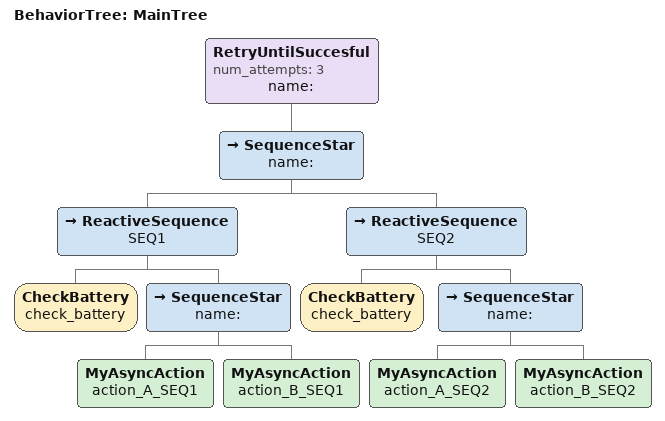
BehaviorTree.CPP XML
<root main_tree_to_execute = "MainTree" >
     <BehaviorTree ID="MainTree">
        <RetryUntilSuccesful num_attempts="3" name="">
            <SequenceStar name="">
                <ReactiveSequence name="SEQ1">
                    <CheckBattery   name="check_battery"/>
                    <SequenceStar name="">
                        <MyAsyncAction name="action_A_SEQ1"/>
                        <MyAsyncAction name="action_B_SEQ1"/>
                    </SequenceStar>
                </ReactiveSequence>
                <ReactiveSequence name="SEQ2">
                    <CheckBattery   name="check_battery"/>
                    <SequenceStar name="">
                        <MyAsyncAction name="action_A_SEQ2"/>
                        <MyAsyncAction name="action_B_SEQ2"/>
                    </SequenceStar>
                </ReactiveSequence>
            </SequenceStar>
        </RetryUntilSuccesful>
     </BehaviorTree>
 </root>
